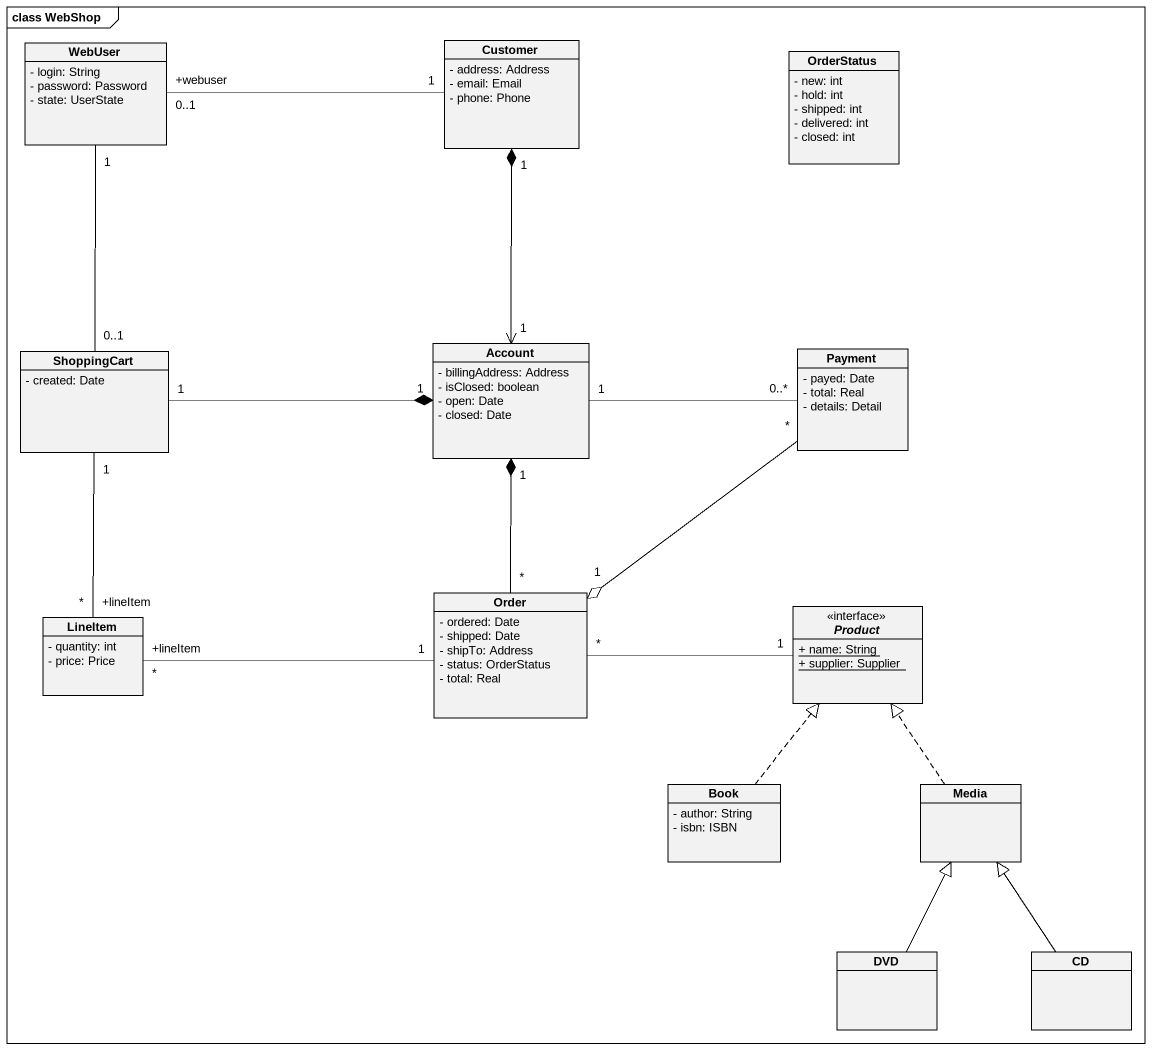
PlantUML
@startuml
mainframe class WebShop
hide circle
hide empty members
skinparam classAttributeIconSize 0
class WebUser {
  - login: String
  - password: Password
  - state: UserState
}
class Customer {
  - address: Address
  - email: Email
  - phone: Phone
}
class OrderStatus {
  - new: int
  - hold: int
  - shipped: int
  - delivered: int
  - closed: int
}
class ShoppingCart {
  - created: Date
}
class Account {
  - billingAddress: Address
  - isClosed: boolean
  - open: Date
  - closed: Date
}
class Payment {
  - payed: Date
  - total: Real
  - details: Detail
}
class LineItem {
  - quantity: int
  - price: Price
}
class Order {
  - ordered: Date
  - shipped: Date
  - shipTo: Address
  - status: OrderStatus
  - total: Real
}
interface Product {
  {static} + name: String
  {static} + supplier: Supplier
}
class Book {
  - author: String
  - isbn: ISBN
}
class Media
class DVD
class CD
WebUser "+webuser\n0..1" -right- "1" Customer
WebUser "1" -- "0..1" ShoppingCart
ShoppingCart "1" -right-* "1" Account
Account "1" <-up-* "1" Customer
Account "1" -right- "0..*" Payment
Payment "*" --o "1" Order
LineItem "+lineItem\n*" -up- "1" ShoppingCart
LineItem "+lineItem\n*" -right- "1" Order
Order "*" -up-* "1" Account
Order "*" -right- "1" Product
Book .up.|> Product
Media .up.|> Product
DVD -up-|> Media
CD -up-|> Media
@enduml
